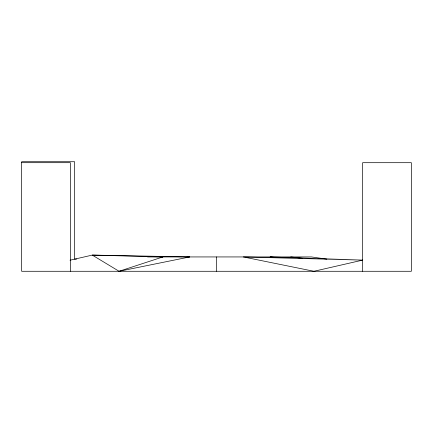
<?xml version="1.0" encoding="UTF-8"?>
<svg xmlns="http://www.w3.org/2000/svg" width="433" height="433" viewBox="0 0 433 433"><rect width="100%" height="100%" fill="white"/><g stroke="black" fill="none" stroke-linecap="round" stroke-linejoin="round"><path stroke-width="0.65" d="M119.075 271.28L189.697 256.937L92.272 255.097L119.075 271.28L162.889 256.937L92.272 255.097L70.038 260.195M362.637 260.119L313.925 271.28L243.303 256.937L362.637 260.119L270.111 256.937L274.82 257.413M161.547 257.072L162.889 256.937M76.636 259.107L74.617 259.145L74.617 161.72L21.65 161.72L21.65 271.28L411.35 271.28L411.35 162.694L362.637 162.694L362.637 271.28M187.002 256.986L189.697 256.937M21.65 162.694L70.362 162.694L70.362 271.28M147.55 256.937L311.462 256.937L326.78 259.134M290.787 256.937L302.174 258.29M216.5 256.937L216.5 271.28"/></g></svg>
